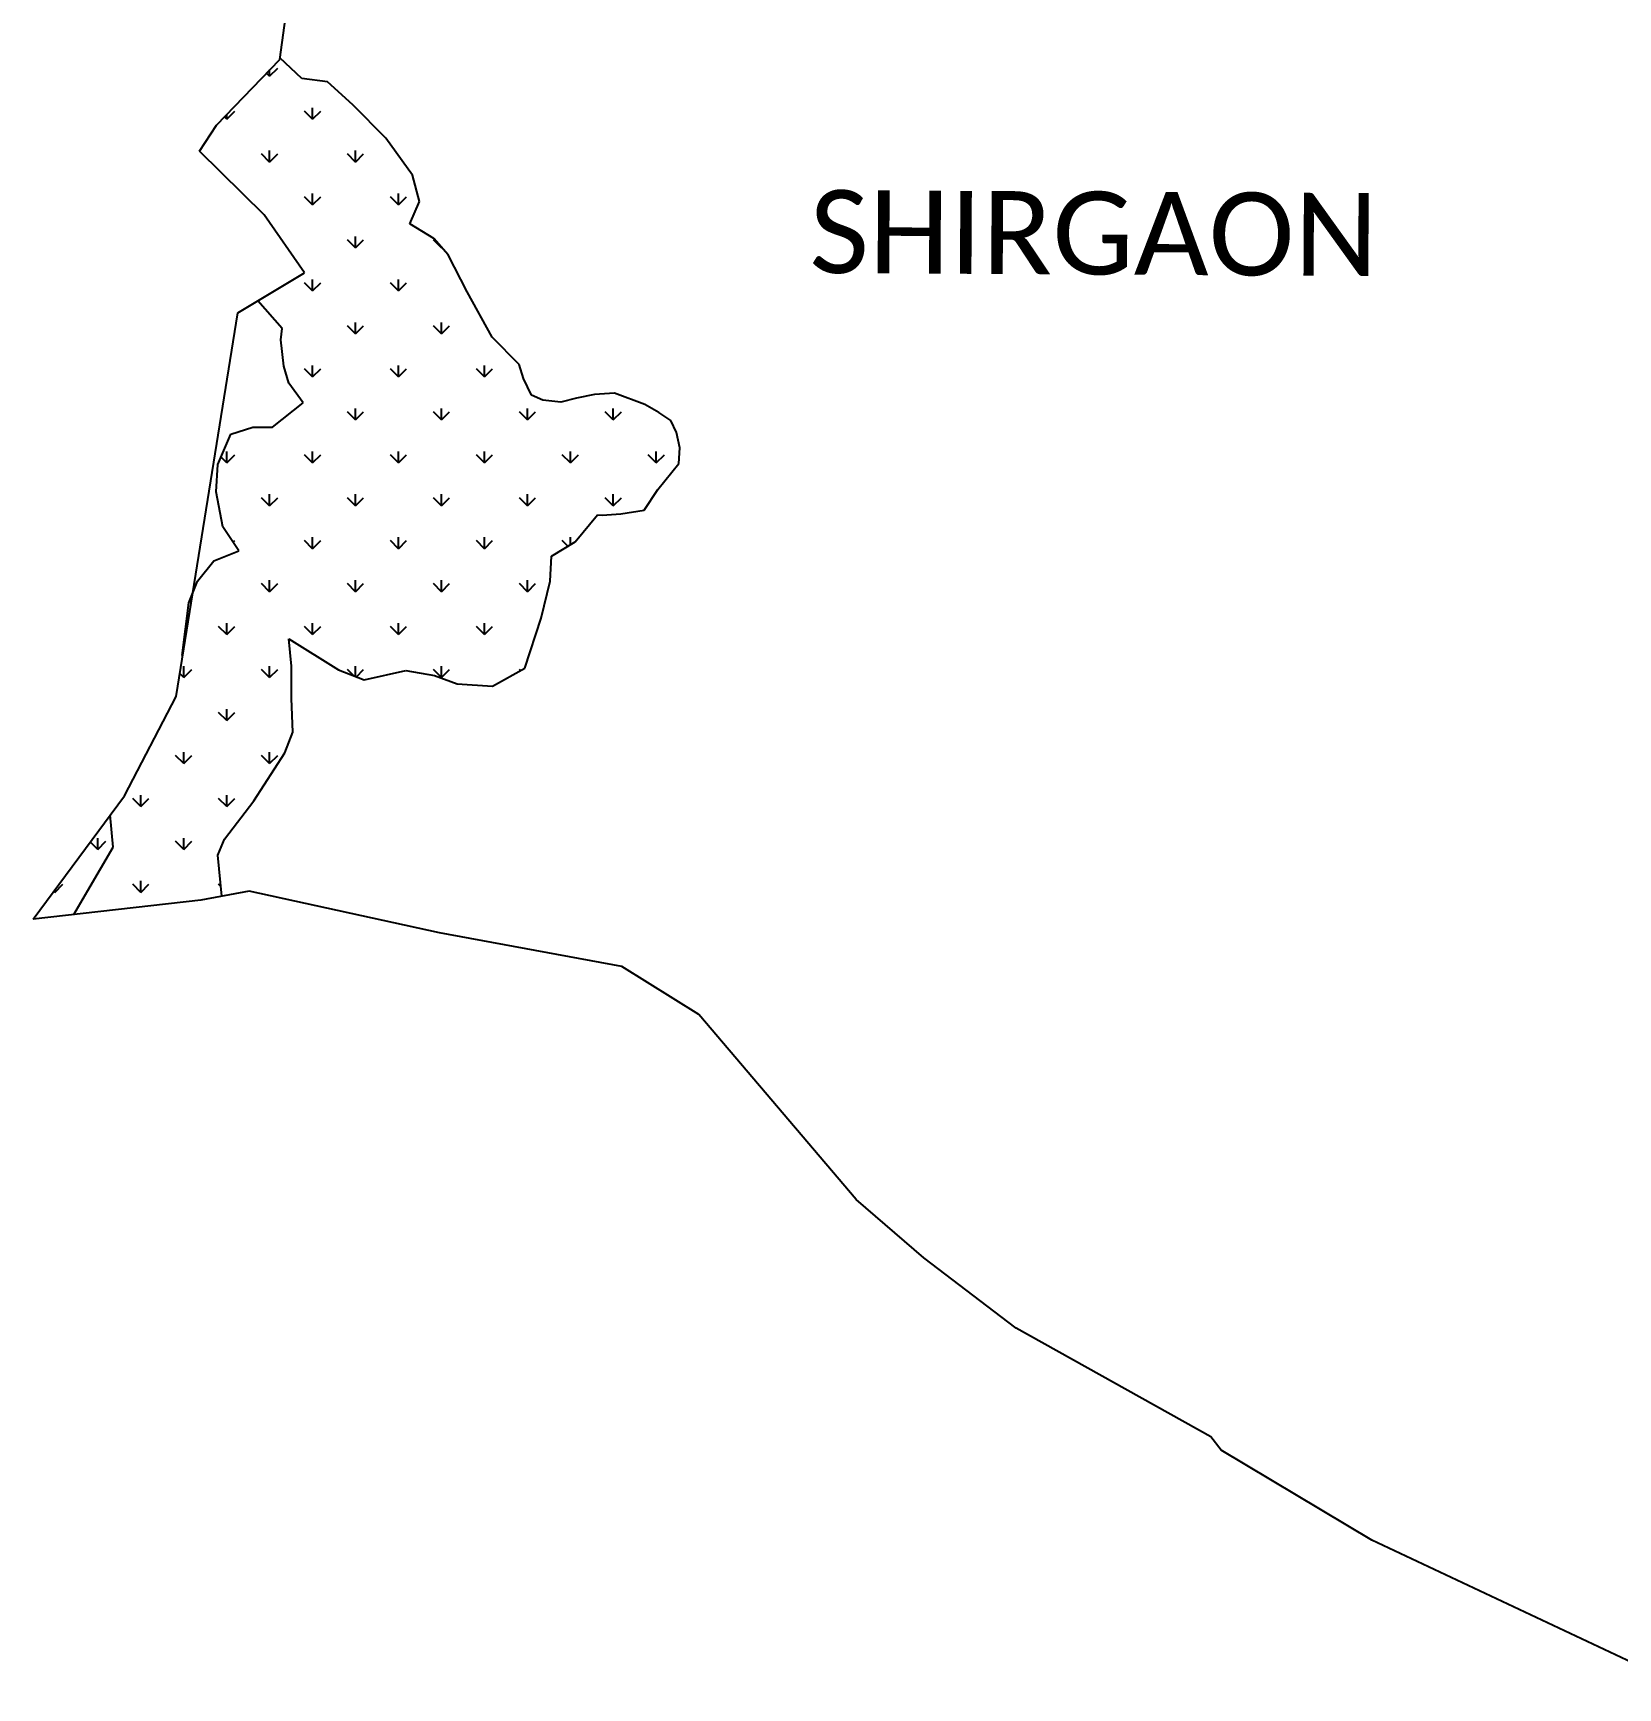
# Model space of a CAD drawing. Header units: metres. Extents: x 316862 to 322015, y 1880764 to 1885164.
# Drawn here: x 317874 to 319861, y 1881084 to 1883160 of the extents above; entities that cross this region are included whole.
import ezdxf

# ---------------------------------------------------------------- set-up
doc = ezdxf.new("R2010")
doc.units = ezdxf.units.M
for name, color, linetype in [('MANGROOVES', 112, 'Continuous'), ('village', 3, 'Continuous'), ('VILLAGE NAME', 250, 'Continuous')]:
    doc.layers.add(name, color=color, linetype=linetype)
doc.styles.get("Standard").update_dxf_attribs({"font": 'simplex.shx'})

msp = doc.modelspace()

# ---------------------------------------------------------------- linework, layer by layer
at = {"layer": 'MANGROOVES'}
for p, q in [((318210.9, 1883102.8), (318183.4, 1883128.9)), ((318243.1, 1883098.5), (318210.9, 1883102.8)), ((318275, 1883070), (318243.1, 1883098.5)), ((318316, 1883028), (318275, 1883070)), ((318349.7, 1882981.4), (318316, 1883028)), ((318358.6, 1882948.5), (318349.7, 1882981.4)), ((318346.2, 1882920.4), (318358.6, 1882948.5)), ((318376.3, 1882902), (318346.2, 1882920.4)), ((318394.2, 1882881.7), (318376.3, 1882902)), ((318418, 1882835.1), (318394.2, 1882881.7)), ((318449.7, 1882778.5), (318418, 1882835.1)), ((318186.1, 1882789.4), (318155.7, 1882824.1)), ((318184.7, 1882774.9), (318186.1, 1882789.4)), ((318188.3, 1882741.9), (318184.7, 1882774.9)), ((318483.3, 1882744.1), (318449.7, 1882778.5)), ((318488.9, 1882726.4), (318483.3, 1882744.1)), ((318194.5, 1882720.8), (318188.3, 1882741.9)), ((318498.9, 1882705.5), (318488.9, 1882726.4)), ((318212.7, 1882696.1), (318194.5, 1882720.8)), ((318513.1, 1882699.2), (318498.9, 1882705.5)), ((318577.8, 1882706.5), (318555.3, 1882702.1)), ((318602.9, 1882708.3), (318577.8, 1882706.5)), ((318640.9, 1882693.8), (318602.9, 1882708.3)), ((318173.9, 1882665.7), (318212.7, 1882696.1)), ((318535.8, 1882697), (318513.1, 1882699.2)), ((318555.3, 1882702.1), (318535.8, 1882697)), ((318658.5, 1882684.1), (318640.9, 1882693.8)), ((318673.7, 1882674.1), (318658.5, 1882684.1)), ((318122, 1882656.7), (318149.5, 1882665.4)), ((318149.5, 1882665.4), (318173.9, 1882665.7)), ((318680.6, 1882659), (318673.7, 1882674.1)), ((318105.4, 1882618.7), (318122, 1882656.7)), ((318684.8, 1882639.5), (318680.6, 1882659)), ((318657.5, 1882587.3), (318683.7, 1882620.1)), ((318683.7, 1882620.1), (318684.8, 1882639.5)), ((318103.4, 1882584.3), (318105.4, 1882618.7)), ((318111.6, 1882540.6), (318103.4, 1882584.3)), ((318640, 1882561.4), (318657.5, 1882587.3)), ((318610.8, 1882556.8), (318640, 1882561.4)), ((318131.9, 1882510.5), (318111.6, 1882540.6)), ((318553.7, 1882521.9), (318581.7, 1882555.6)), ((318581.7, 1882555.6), (318587.5, 1882555.1)), ((318587.5, 1882555.1), (318610.8, 1882556.8)), ((318523.9, 1882503.9), (318553.7, 1882521.9)), ((318080.1, 1882472.4), (318100.5, 1882497.9)), ((318100.5, 1882497.9), (318131.9, 1882510.5)), ((318522.1, 1882472.3), (318523.9, 1882503.9)), ((318069.1, 1882445.3), (318080.1, 1882472.4)), ((318511.1, 1882425.8), (318522.1, 1882472.3)), ((318060.8, 1882379), (318069.1, 1882445.3)), ((318490.5, 1882363.2), (318511.1, 1882425.8)), ((318198, 1882365.6), (318194.7, 1882400)), ((318194.7, 1882400), (318256.8, 1882361.2)), ((318198.1, 1882325.4), (318198, 1882365.6)), ((318256.8, 1882361.2), (318288.9, 1882348.8)), ((318288.9, 1882348.8), (318341.4, 1882360.4)), ((318341.4, 1882360.4), (318377.2, 1882354.2)), ((318377.2, 1882354.2), (318405.7, 1882343.8)), ((318449.8, 1882340.7), (318490.5, 1882363.2)), ((318405.7, 1882343.8), (318449.8, 1882340.7)), ((318199.7, 1882283.1), (318198.1, 1882325.4)), ((318189.4, 1882257), (318199.7, 1882283.1)), ((318150.6, 1882196.9), (318189.4, 1882257)), ((318114, 1882148.9), (318150.6, 1882196.9)), ((317974.3, 1882138.7), (317970.6, 1882179.3)), ((318105.7, 1882128.8), (318114, 1882148.9)), ((317942.5, 1882084.6), (317974.3, 1882138.7)), ((318110.7, 1882077.4), (318105.7, 1882128.8)), ((317925, 1882054.2), (317942.5, 1882084.6))]:
    msp.add_line(p, q, dxfattribs=at)
at = {"layer": 'MANGROOVES', "linetype": 'Continuous'}
for p, q in [((318170.5, 1883105.8), (318166.7, 1883109.6)), ((318170.5, 1883105.8), (318180.6, 1883115.9)), ((318170.5, 1883105.8), (318170.5, 1883113.5)), ((318116.6, 1883051.9), (318126.7, 1883062)), ((318116.6, 1883051.9), (318116.6, 1883057.5)), ((318224.4, 1883051.9), (318214.3, 1883062)), ((318224.4, 1883051.9), (318224.4, 1883066.2)), ((318224.4, 1883051.9), (318234.5, 1883062)), ((318116.6, 1883051.9), (318113.9, 1883054.7)), ((318170.5, 1882998.1), (318160.4, 1883008.2)), ((318170.5, 1882998.1), (318170.5, 1883012.4)), ((318170.5, 1882998.1), (318180.6, 1883008.2)), ((318278.2, 1882998.1), (318268.1, 1883008.2)), ((318278.2, 1882998.1), (318278.2, 1883012.4)), ((318278.2, 1882998.1), (318288.3, 1883008.2)), ((318224.4, 1882944.2), (318214.3, 1882954.3)), ((318224.4, 1882944.2), (318224.4, 1882958.5)), ((318224.4, 1882944.2), (318234.5, 1882954.3)), ((318332.1, 1882944.2), (318322, 1882954.3)), ((318332.1, 1882944.2), (318332.1, 1882958.5)), ((318332.1, 1882944.2), (318342.2, 1882954.3)), ((318278.2, 1882890.3), (318268.1, 1882900.4)), ((318278.2, 1882890.3), (318278.2, 1882904.6)), ((318278.2, 1882890.3), (318288.3, 1882900.4)), ((318386, 1882890.3), (318375.9, 1882900.4)), ((318386, 1882890.3), (318386, 1882891)), ((318386, 1882890.3), (318386.3, 1882890.6)), ((318224.4, 1882836.4), (318224.4, 1882850.7)), ((318332.1, 1882836.4), (318332.1, 1882850.7)), ((318224.4, 1882836.4), (318214.3, 1882846.5)), ((318224.4, 1882836.4), (318234.5, 1882846.5)), ((318332.1, 1882836.4), (318322, 1882846.5)), ((318332.1, 1882836.4), (318342.2, 1882846.5)), ((318278.2, 1882782.5), (318268.1, 1882792.6)), ((318278.2, 1882782.5), (318278.2, 1882796.8)), ((318278.2, 1882782.5), (318288.3, 1882792.6)), ((318386, 1882782.5), (318375.9, 1882792.6)), ((318386, 1882782.5), (318386, 1882796.8)), ((318386, 1882782.5), (318396.1, 1882792.6)), ((318224.4, 1882728.7), (318214.3, 1882738.8)), ((318224.4, 1882728.7), (318224.4, 1882742.9)), ((318224.4, 1882728.7), (318234.5, 1882738.8)), ((318332.1, 1882728.7), (318322, 1882738.8)), ((318332.1, 1882728.7), (318332.1, 1882742.9)), ((318332.1, 1882728.7), (318342.2, 1882738.8)), ((318439.9, 1882728.7), (318429.8, 1882738.8)), ((318439.9, 1882728.7), (318439.9, 1882742.9)), ((318439.9, 1882728.7), (318450, 1882738.8)), ((318278.2, 1882674.8), (318268.1, 1882684.9)), ((318278.2, 1882674.8), (318278.2, 1882689.1)), ((318278.2, 1882674.8), (318288.3, 1882684.9)), ((318386, 1882674.8), (318375.9, 1882684.9)), ((318386, 1882674.8), (318386, 1882689.1)), ((318386, 1882674.8), (318396.1, 1882684.9)), ((318493.8, 1882674.8), (318483.7, 1882684.9)), ((318493.8, 1882674.8), (318493.8, 1882689.1)), ((318493.8, 1882674.8), (318503.9, 1882684.9)), ((318601.5, 1882674.8), (318591.4, 1882684.9)), ((318601.5, 1882674.8), (318601.5, 1882689.1)), ((318601.5, 1882674.8), (318611.6, 1882684.9)), ((318116.6, 1882620.9), (318109.5, 1882628)), ((318116.6, 1882620.9), (318116.6, 1882635.2)), ((318116.6, 1882620.9), (318126.7, 1882631)), ((318224.4, 1882620.9), (318214.3, 1882631)), ((318224.4, 1882620.9), (318224.4, 1882635.2)), ((318224.4, 1882620.9), (318234.5, 1882631)), ((318332.1, 1882620.9), (318322, 1882631)), ((318332.1, 1882620.9), (318332.1, 1882635.2)), ((318332.1, 1882620.9), (318342.2, 1882631)), ((318439.9, 1882620.9), (318429.8, 1882631)), ((318439.9, 1882620.9), (318439.9, 1882635.2)), ((318439.9, 1882620.9), (318450, 1882631)), ((318547.6, 1882620.9), (318537.5, 1882631)), ((318547.6, 1882620.9), (318547.6, 1882635.2)), ((318547.6, 1882620.9), (318557.7, 1882631)), ((318655.4, 1882620.9), (318645.3, 1882631)), ((318655.4, 1882620.9), (318655.4, 1882635.2)), ((318655.4, 1882620.9), (318665.5, 1882631)), ((318170.5, 1882567), (318170.5, 1882581.3)), ((318278.2, 1882567), (318278.2, 1882581.3)), ((318386, 1882567), (318386, 1882581.3)), ((318493.8, 1882567), (318493.8, 1882581.3)), ((318601.5, 1882567), (318601.5, 1882581.3)), ((318170.5, 1882567), (318160.4, 1882577.1)), ((318170.5, 1882567), (318180.6, 1882577.1)), ((318278.2, 1882567), (318268.1, 1882577.1)), ((318278.2, 1882567), (318288.3, 1882577.1)), ((318386, 1882567), (318375.9, 1882577.1)), ((318386, 1882567), (318396.1, 1882577.1)), ((318493.8, 1882567), (318483.7, 1882577.1)), ((318493.8, 1882567), (318503.9, 1882577.1)), ((318601.5, 1882567), (318591.4, 1882577.1)), ((318601.5, 1882567), (318611.6, 1882577.1)), ((318124.6, 1882521.2), (318126.7, 1882523.2)), ((318224.4, 1882513.1), (318214.3, 1882523.2)), ((318224.4, 1882513.1), (318224.4, 1882527.4)), ((318224.4, 1882513.1), (318234.5, 1882523.2)), ((318332.1, 1882513.1), (318322, 1882523.2)), ((318332.1, 1882513.1), (318332.1, 1882527.4)), ((318332.1, 1882513.1), (318342.2, 1882523.2)), ((318439.9, 1882513.1), (318429.8, 1882523.2)), ((318439.9, 1882513.1), (318439.9, 1882527.4)), ((318439.9, 1882513.1), (318450, 1882523.2)), ((318544.5, 1882516.3), (318537.5, 1882523.2)), ((318547.6, 1882518.2), (318547.6, 1882527.4)), ((318170.5, 1882459.2), (318160.4, 1882469.4)), ((318170.5, 1882459.2), (318170.5, 1882473.5)), ((318170.5, 1882459.2), (318180.6, 1882469.4)), ((318278.2, 1882459.2), (318268.1, 1882469.4)), ((318278.2, 1882459.2), (318278.2, 1882473.5)), ((318278.2, 1882459.2), (318288.3, 1882469.4)), ((318386, 1882459.2), (318375.9, 1882469.4)), ((318386, 1882459.2), (318386, 1882473.5)), ((318386, 1882459.2), (318396.1, 1882469.4)), ((318493.8, 1882459.2), (318483.7, 1882469.4)), ((318493.8, 1882459.2), (318493.8, 1882473.5)), ((318493.8, 1882459.2), (318503.9, 1882469.4)), ((318116.6, 1882405.4), (318106.5, 1882415.5)), ((318116.6, 1882405.4), (318116.6, 1882419.7)), ((318116.6, 1882405.4), (318126.7, 1882415.5)), ((318224.4, 1882405.4), (318214.3, 1882415.5)), ((318224.4, 1882405.4), (318224.4, 1882419.7)), ((318224.4, 1882405.4), (318234.5, 1882415.5)), ((318332.1, 1882405.4), (318322, 1882415.5)), ((318332.1, 1882405.4), (318332.1, 1882419.7)), ((318332.1, 1882405.4), (318342.2, 1882415.5)), ((318439.9, 1882405.4), (318429.8, 1882415.5)), ((318439.9, 1882405.4), (318439.9, 1882419.7)), ((318439.9, 1882405.4), (318450, 1882415.5)), ((318062.7, 1882351.5), (318057.8, 1882356.4)), ((318062.7, 1882351.5), (318062.7, 1882365.8)), ((318062.7, 1882351.5), (318072.8, 1882361.6)), ((318170.5, 1882351.5), (318160.4, 1882361.6)), ((318170.5, 1882351.5), (318170.5, 1882365.8)), ((318170.5, 1882351.5), (318180.6, 1882361.6)), ((318275.9, 1882353.8), (318268.1, 1882361.6)), ((318278.2, 1882352.9), (318278.2, 1882365.8)), ((318279.3, 1882352.5), (318288.3, 1882361.6)), ((318386, 1882351.5), (318375.9, 1882361.6)), ((318386, 1882351.5), (318386, 1882365.8)), ((318386, 1882351.5), (318396.1, 1882361.6)), ((318485.1, 1882360.2), (318483.7, 1882361.6)), ((318116.6, 1882297.6), (318116.6, 1882311.9)), ((318116.6, 1882297.6), (318106.5, 1882307.7)), ((318116.6, 1882297.6), (318126.7, 1882307.7)), ((318062.7, 1882243.7), (318052.6, 1882253.8)), ((318062.7, 1882243.7), (318062.7, 1882258)), ((318062.7, 1882243.7), (318072.8, 1882253.8)), ((318170.5, 1882243.7), (318160.4, 1882253.8)), ((318170.5, 1882243.7), (318170.5, 1882258)), ((318170.5, 1882243.7), (318180.6, 1882253.8)), ((318008.8, 1882189.8), (318008.8, 1882204.1)), ((318116.6, 1882189.8), (318116.6, 1882204.1)), ((318008.8, 1882189.8), (317998.7, 1882199.9)), ((318008.8, 1882189.8), (318018.9, 1882199.9)), ((318116.6, 1882189.8), (318106.5, 1882199.9)), ((318116.6, 1882189.8), (318126.7, 1882199.9)), ((317954.9, 1882136), (317945.6, 1882145.4)), ((317954.9, 1882136), (317954.9, 1882150.2)), ((317954.9, 1882136), (317965.1, 1882146.1)), ((318062.7, 1882136), (318052.6, 1882146.1)), ((318062.7, 1882136), (318062.7, 1882150.2)), ((318062.7, 1882136), (318072.8, 1882146.1)), ((317901.1, 1882082.1), (317899.8, 1882083.4)), ((317901.1, 1882082.1), (317911.2, 1882092.2)), ((317901.1, 1882082.1), (317901.1, 1882085.1)), ((318008.8, 1882082.1), (317998.7, 1882092.2)), ((318008.8, 1882082.1), (318008.8, 1882096.4)), ((318008.8, 1882082.1), (318018.9, 1882092.2)), ((318109.6, 1882089.1), (318106.5, 1882092.2))]:
    msp.add_line(p, q, dxfattribs=at)
at = {"layer": 'village', "color": 3}
for p, q in [((318183.1, 1883126.6), (318192.1, 1883190.6)), ((318183.1, 1883126.6), (318192.1, 1883190.6)), ((318103.9, 1883044.3), (318183.1, 1883126.6)), ((318103.9, 1883044.3), (318183.1, 1883126.6)), ((318082.6, 1883011.6), (318103.9, 1883044.3)), ((318082.6, 1883011.6), (318103.9, 1883044.3)), ((318163.7, 1882931.9), (318082.6, 1883011.6)), ((318163.7, 1882931.9), (318082.6, 1883011.6)), ((318214.4, 1882859), (318163.7, 1882931.9)), ((318214.4, 1882859), (318163.7, 1882931.9)), ((318130.5, 1882809), (318214.4, 1882859)), ((318130.5, 1882809), (318214.4, 1882859)), ((318053.1, 1882327.7), (318130.5, 1882809)), ((318053.1, 1882327.7), (318130.5, 1882809)), ((317988.4, 1882203.3), (318053.1, 1882327.7)), ((317988.4, 1882203.3), (318053.1, 1882327.7)), ((317873.8, 1882048.3), (317988.4, 1882203.3)), ((317873.8, 1882048.3), (317988.4, 1882203.3)), ((318144.8, 1882083.5), (318084, 1882072.5)), ((318144.8, 1882083.5), (318084, 1882072.5)), ((318383.3, 1882031.2), (318144.8, 1882083.5)), ((318383.3, 1882031.2), (318144.8, 1882083.5)), ((318084, 1882072.5), (317873.8, 1882048.3)), ((318084, 1882072.5), (317873.8, 1882048.3)), ((318612.1, 1881989.3), (318383.3, 1882031.2)), ((318612.1, 1881989.3), (318383.3, 1882031.2)), ((318708.6, 1881929), (318612.1, 1881989.3)), ((318708.6, 1881929), (318612.1, 1881989.3)), ((318906, 1881697), (318708.6, 1881929)), ((318906, 1881697), (318708.6, 1881929)), ((318990.9, 1881623.7), (318906, 1881697)), ((318990.9, 1881623.7), (318906, 1881697)), ((319106.9, 1881535.5), (318990.9, 1881623.7)), ((319106.9, 1881535.5), (318990.9, 1881623.7)), ((319351, 1881399.3), (319106.9, 1881535.5)), ((319351, 1881399.3), (319106.9, 1881535.5)), ((319363.8, 1881382.3), (319351, 1881399.3)), ((319363.8, 1881382.3), (319351, 1881399.3)), ((319552.6, 1881269.7), (319363.8, 1881382.3)), ((319552.6, 1881269.7), (319363.8, 1881382.3)), ((319946.4, 1881084.3), (319552.6, 1881269.7)), ((319946.4, 1881084.3), (319552.6, 1881269.7))]:
    msp.add_line(p, q, dxfattribs=at)

# ---------------------------------------------------------------- texts
at = {"layer": 'VILLAGE NAME', "insert": (318848, 1882963), "char_height": 104.042, "attachment_point": 1, "rotation": 359.6762}
msp.add_mtext_dynamic_manual_height_columns('{\\fCalibri|b0|i0|c0|p34;SHIRGAON}', width=1306.667, gutter_width=520.2, heights=[0], dxfattribs=at)

doc.saveas('drawing.dxf')
